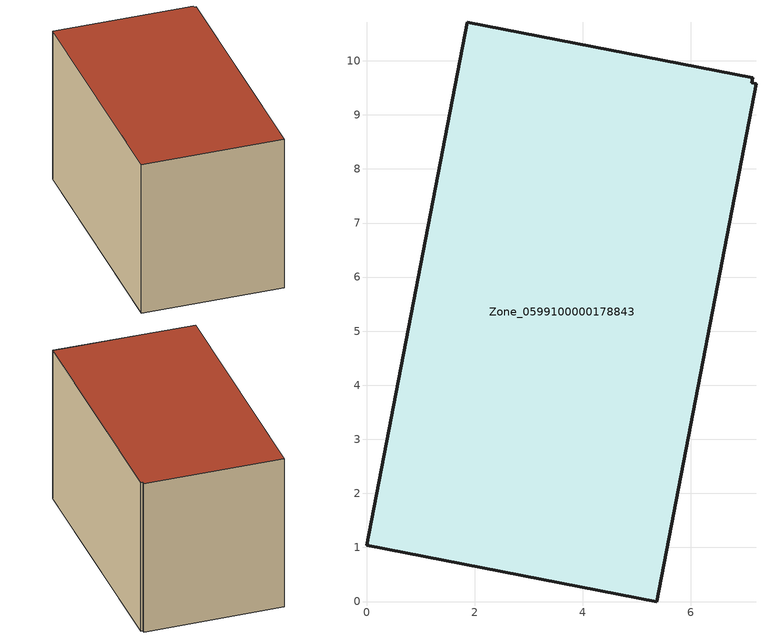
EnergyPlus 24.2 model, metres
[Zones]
Zone_0599100000178843
 floor ground (C_G): 0,1.04 1.86,10.71 7.15,9.68 7.13,9.59 7.2,9.58 5.37,0 z0
 wall outside (C_F): 1.86,10.71 0,1.04 5.37,0 7.2,9.58 7.13,9.59 7.15,9.68 1.86,10.71 z0:6.29
 roof outside (C_R): 5.37,0 7.2,9.58 7.13,9.59 7.15,9.68 1.86,10.71 0,1.04 z6.29
[BUILDING]
Pand.0599100000178843: North Axis=0; Terrain=City; Loads Convergence Tolerance Value=0.04; Temperature Convergence Tolerance Value=0.4; Solar Distribution=FullExterior; Maximum Number of Warmup Days=25; Minimum Number of Warmup Days=1
[Site:Location]
Rotterdam.The.Hague.AP_ZH_NLD Design_Conditions: Latitude=51.96; Longitude=4.45; Time Zone=1; Elevation=-4.5
[SITE:GROUNDTEMPERATURE:BUILDINGSURFACE]
18, 18, 18, 18, 18, 18, 18, 18, 18, 18, 18, 18
[MATERIAL] Thermal Absorptance=0.9; Solar Absorptance=0.7; Visible Absorptance=0.7
Name | Roughness | Thickness | Conductivity | Density | Specific Heat
G.TI.1946-1964 | MediumSmooth | 0.15 | 1 | 540 | 1210
F.TI.1946-1964 | Rough | 0.3 | 0.857143 | 1920 | 840
R.TI.1946-1964 | MediumRough | 0.2 | 0.277778 | 1500 | 1000
[CONSTRUCTION]
C_G: G.TI.1946-1964
C_F: F.TI.1946-1964
C_R: R.TI.1946-1964
[ZONE]
Zone_0599100000178843: Type=1; Multiplier=1; Ceiling Height=Autocalculate; Volume=Autocalculate; Floor Area=autocalculate; Part of Total Floor Area=Yes
[ZONEINFILTRATION:DESIGNFLOWRATE]
Infil_Zone_0599100000178843: Zone or ZoneList or Space or SpaceList=Zone_0599100000178843; Schedule=AlwaysOn; Design Flow Rate Calculation Method=Flow/Area; Flow Rate per Floor Area=0.003; Constant Term Coefficient=1; Temperature Term Coefficient=0; Velocity Term Coefficient=0; Velocity Squared Term Coefficient=0
[HVACTEMPLATE:ZONE:IDEALLOADSAIRSYSTEM]
Zone_0599100000178843: Maximum Heating Supply Air Temperature=50; Minimum Cooling Supply Air Temperature=13; Maximum Heating Supply Air Humidity Ratio=0.0156; Minimum Cooling Supply Air Humidity Ratio=0.0077; Heating Limit=NoLimit; Cooling Limit=NoLimit; Dehumidification Control Type=ConstantSensibleHeatRatio; Cooling Sensible Heat Ratio=0.7; Dehumidification Setpoint=60; Humidification Control Type=None; Humidification Setpoint=30; Outdoor Air Method=None; Outdoor Air Flow Rate per Person=0.00944; Outdoor Air Flow Rate per Zone Floor Area=0; Outdoor Air Flow Rate per Zone=0; Demand Controlled Ventilation Type=None; Outdoor Air Economizer Type=NoEconomizer; Heat Recovery Type=None; Sensible Heat Recovery Effectiveness=0.7; Latent Heat Recovery Effectiveness=0.65
[ZONECONTROL:THERMOSTAT]
ThermostatControl_Zone_0599100000178843: Zone or ZoneList=Zone_0599100000178843; Control Type Schedule=DualSetpointControlType; Control 1=Thermostat_Zone_0599100000178843; Temperature Difference Between Cutout And Setpoint=0
[THERMOSTATSETPOINT:DUALSETPOINT]
Thermostat_Zone_0599100000178843: Heating Setpoint Temperature Schedule=HeatingSetpoint_Zone_0599100000178843; Cooling Setpoint Temperature Schedule=CoolingSetpoint_Zone_0599100000178843
[SCHEDULE:COMPACT]
HeatingSetpoint_Zone_0599100000178843: Through: 12/31, For: AllDays, Until: 24:00, 21
CoolingSetpoint_Zone_0599100000178843: Through: 12/31, For: AllDays, Until: 24:00, 24
DualSetpointControlType: Through: 12/31, For: AllDays, Until: 24:00, 4
AlwaysOn: Through: 12/31, For: AllDays, Until: 24:00, 1
